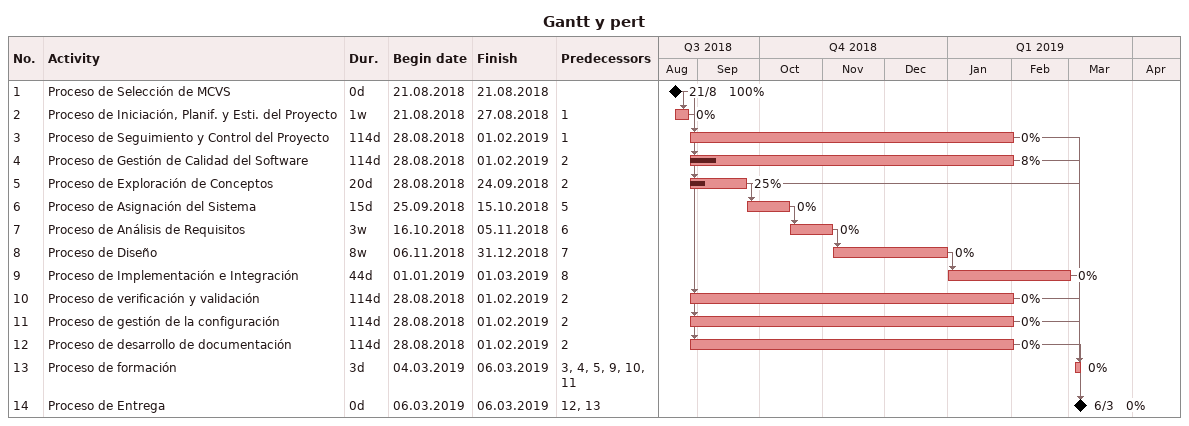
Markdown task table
Gantt y pert

| ID | Task | Duration | Start | Finish | Predecessors | % complete |
|---|---|---|---|---|---|---|
| 1 | Proceso de Selección de MCVS | 0d | 2018-08-21 | 2018-08-21 |  | 100 |
| 2 | Proceso de Iniciación, Planif. y Esti. del Proyecto | 1w | 2018-08-21 | 2018-08-27 | 1 | 0 |
| 3 | Proceso de Seguimiento y Control del Proyecto | 114d | 2018-08-28 | 2019-02-01 | 1 | 0 |
| 4 | Proceso de Gestión de Calidad del Software | 114d | 2018-08-28 | 2019-02-01 | 2 | 8 |
| 5 | Proceso de Exploración de Conceptos | 20d | 2018-08-28 | 2018-09-24 | 2 | 25 |
| 6 | Proceso de Asignación del Sistema | 15d | 2018-09-25 | 2018-10-15 | 5 | 0 |
| 7 | Proceso de Análisis de Requisitos | 3w | 2018-10-16 | 2018-11-05 | 6 | 0 |
| 8 | Proceso de Diseño | 8w | 2018-11-06 | 2018-12-31 | 7 | 0 |
| 9 | Proceso de Implementación e Integración | 44d | 2019-01-01 | 2019-03-01 | 8 | 0 |
| 10 | Proceso de verificación y validación | 114d | 2018-08-28 | 2019-02-01 | 2 | 0 |
| 11 | Proceso de gestión de la configuración | 114d | 2018-08-28 | 2019-02-01 | 2 | 0 |
| 12 | Proceso de desarrollo de documentación | 114d | 2018-08-28 | 2019-02-01 | 2 | 0 |
| 13 | Proceso de formación | 3d | 2019-03-04 | 2019-03-06 | 3, 4, 5, 9, 10, 11 | 0 |
| 14 | Proceso de Entrega | 0d | 2019-03-06 | 2019-03-06 | 12, 13 | 0 |
